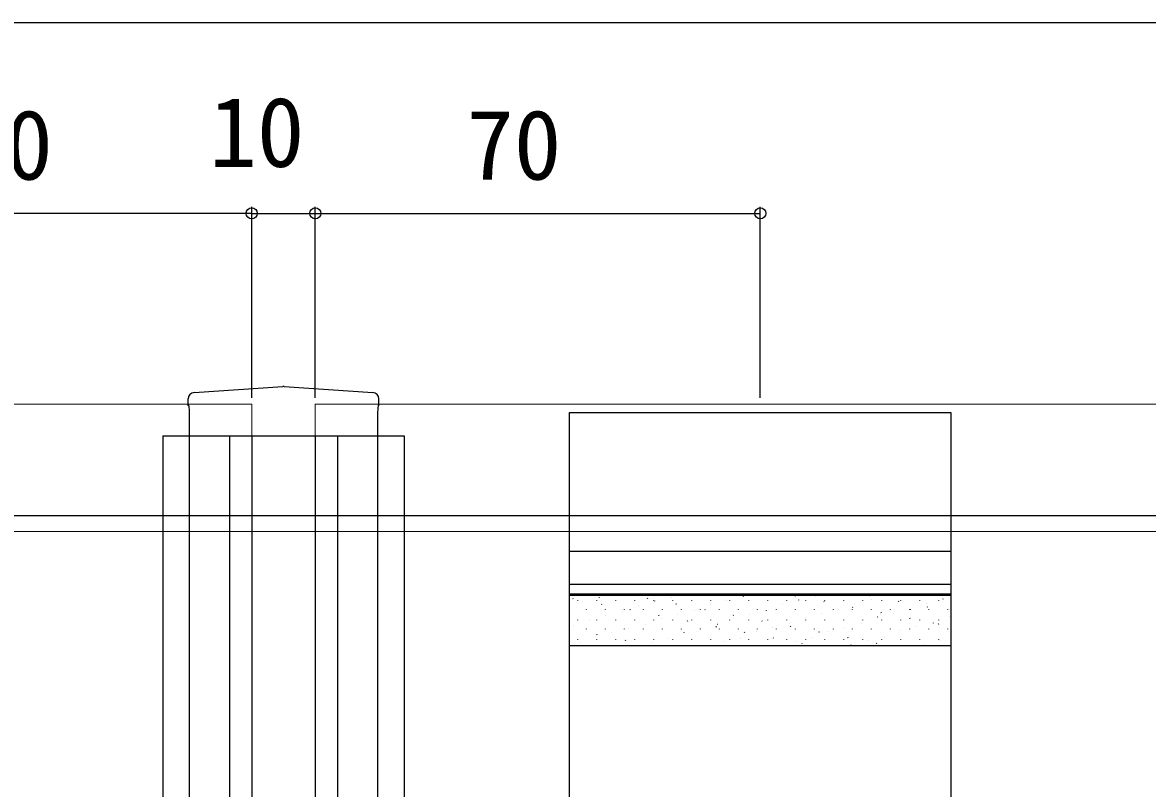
# Model space of a CAD drawing. Units: millimetres, scale not verified. Extents: x -875 to 875, y -1300 to 1292.
# Drawn here: x 168.9 to 345.9, y 937.8 to 1058.3 of the extents above; entities that cross this region are included whole.
import ezdxf
from ezdxf.enums import TextEntityAlignment as Align

# ---------------------------------------------------------------- set-up
doc = ezdxf.new("R2010")
doc.units = ezdxf.units.MM
doc.header["$LTSCALE"] = 8
doc.layers.add('0-4_YKK_12', color=2, linetype='Continuous', lineweight=18)
for name, color, linetype in [('0-5_YKK_13', 4, 'Continuous'), ('0-7_YKK_D', 6, 'Continuous'), ('0-9_YSS_K', 3, 'Continuous')]:
    doc.layers.add(name, color=color, linetype=linetype)
doc.styles.add('ＭＳ ゴシック', font='')
doc.styles.get('ＭＳ ゴシック').set_extended_font_data('MS Gothic')

msp = doc.modelspace()

# ---------------------------------------------------------------- linework, layer by layer
at = {"layer": '0-4_YKK_12'}
for p, q in [((-295, 998.253), (195.152, 998.253)), ((195.152, 998.253), (205, 998.253)), ((224.848, 998.253), (215, 998.253)), ((224.848, 998.253), (826.228, 998.253)), ((700, 978.253), (-275, 978.253))]:
    msp.add_line(p, q, dxfattribs=at)
for points in [[(195.152, 798.253), (205, 798.253), (205, 998.253)], [(224.848, 798.253), (215, 798.253), (215, 998.253)]]:
    msp.add_lwpolyline(points, dxfattribs=at)
at = {"layer": '0-5_YKK_13'}
for p, q in [((195.933, 1000.079), (209.9, 1001.012)), ((210.1, 1001.012), (224.067, 1000.079)), ((225, 998.013), (225, 999.08)), ((225, 998.013), (224.93, 998.083)), ((195.232, 994.224), (195.232, 995.588)), ((224.768, 995.588), (224.768, 994.224)), ((191, 993.253), (229, 993.253)), ((191, 993.253), (191, 803.253)), ((195.232, 962.322), (195.232, 994.224)), ((201.5, 993.253), (201.5, 803.253)), ((205, 993.253), (205, 803.253)), ((215, 993.253), (215, 803.253)), ((218.5, 993.253), (218.5, 803.253)), ((224.768, 994.224), (224.768, 962.322)), ((229, 993.253), (229, 803.253)), ((255, 975.153), (315, 975.153)), ((255, 969.957), (315, 969.957)), ((255, 968.429), (315, 968.429)), ((255, 960.269), (255, 968.429)), ((255, 968.242), (315, 968.242)), ((290.56, 968.053), (290.505, 968.136)), ((302.29, 968.089), (302.234, 968.172)), ((305.058, 968.141), (305.055, 968.15)), ((255.575, 967.636), (255.52, 967.72)), ((256.299, 967.345), (256.299, 967.395)), ((257.083, 967.235), (257.079, 967.245)), ((259.289, 967.345), (259.289, 967.395)), ((259.712, 967.834), (259.708, 967.843)), ((260.079, 966.752), (260.023, 966.835)), ((262.279, 967.345), (262.279, 967.395)), ((265.269, 967.345), (265.269, 967.395)), ((265.807, 966.666), (265.804, 966.675)), ((267.305, 967.672), (267.25, 967.756)), ((268.259, 967.345), (268.259, 967.395)), ((268.419, 967.312), (268.416, 967.321)), ((271.048, 967.911), (271.045, 967.92)), ((271.249, 967.345), (271.249, 967.395)), ((271.808, 966.788), (271.753, 966.871)), ((274.239, 967.345), (274.239, 967.395)), ((277.144, 966.742), (277.141, 966.752)), ((277.229, 967.345), (277.229, 967.395)), ((279.756, 967.388), (279.753, 967.398)), ((280.219, 967.345), (280.219, 967.395)), ((282.385, 967.987), (282.382, 967.997)), ((283.209, 967.345), (283.209, 967.395)), ((286.199, 967.345), (286.199, 967.395)), ((288.481, 966.819), (288.477, 966.829)), ((289.189, 967.345), (289.189, 967.395)), ((291.093, 967.465), (291.089, 967.475)), ((292.179, 967.345), (292.179, 967.395)), ((293.722, 968.064), (293.718, 968.073)), ((295.063, 967.168), (295.008, 967.252)), ((295.169, 967.345), (295.169, 967.395)), ((298.159, 967.345), (298.159, 967.395)), ((299.566, 966.284), (299.511, 966.367)), ((299.817, 966.896), (299.814, 966.905)), ((301.149, 967.345), (301.149, 967.395)), ((302.429, 967.542), (302.426, 967.551)), ((304.139, 967.345), (304.139, 967.395)), ((306.793, 967.204), (306.738, 967.288)), ((307.129, 967.345), (307.129, 967.395)), ((310.119, 967.345), (310.119, 967.395)), ((311.154, 966.972), (311.151, 966.982)), ((311.296, 966.32), (311.241, 966.403)), ((313.109, 967.345), (313.109, 967.395)), ((313.766, 967.618), (313.763, 967.628)), ((257.674, 965.92), (257.674, 965.97)), ((260.664, 965.92), (260.664, 965.97)), ((260.683, 965.091), (260.68, 965.1)), ((263.312, 965.69), (263.309, 965.699)), ((263.654, 965.92), (263.654, 965.97)), ((264.582, 965.867), (264.527, 965.951)), ((266.644, 965.92), (266.644, 965.97)), ((269.085, 964.983), (269.03, 965.066)), ((269.634, 965.92), (269.634, 965.97)), ((272.02, 965.168), (272.016, 965.177)), ((272.624, 965.92), (272.624, 965.97)), ((274.649, 965.767), (274.645, 965.776)), ((275.614, 965.92), (275.614, 965.97)), ((276.311, 965.903), (276.256, 965.987)), ((278.604, 965.92), (278.604, 965.97)), ((280.744, 964.598), (280.741, 964.608)), ((280.815, 965.019), (280.759, 965.102)), ((281.594, 965.92), (281.594, 965.97)), ((283.356, 965.244), (283.353, 965.254)), ((284.584, 965.92), (284.584, 965.97)), ((285.985, 965.843), (285.982, 965.853)), ((287.574, 965.92), (287.574, 965.97)), ((290.564, 965.92), (290.564, 965.97)), ((292.081, 964.675), (292.077, 964.684)), ((293.554, 965.92), (293.554, 965.97)), ((294.693, 965.321), (294.69, 965.33)), ((296.544, 965.92), (296.544, 965.97)), ((297.322, 965.92), (297.319, 965.929)), ((299.534, 965.92), (299.534, 965.97)), ((302.524, 965.92), (302.524, 965.97)), ((303.417, 964.752), (303.414, 964.761)), ((304.07, 965.399), (304.014, 965.483)), ((305.514, 965.92), (305.514, 965.97)), ((306.03, 965.398), (306.026, 965.407)), ((308.504, 965.92), (308.504, 965.97)), ((308.573, 964.515), (308.518, 964.598)), ((308.659, 965.996), (308.655, 966.006)), ((311.494, 965.92), (311.494, 965.97)), ((314.484, 965.92), (314.484, 965.97)), ((314.754, 964.828), (314.751, 964.838)), ((255.575, 963.469), (255.572, 963.478)), ((256.299, 964.305), (256.299, 964.355)), ((257.674, 962.88), (257.674, 962.93)), ((258.071, 964.445), (258.067, 964.454)), ((259.289, 964.305), (259.289, 964.355)), ((260.664, 962.88), (260.664, 962.93)), ((262.279, 964.305), (262.279, 964.355)), ((263.654, 962.88), (263.654, 962.93)), ((264.283, 962.947), (264.28, 962.956)), ((265.269, 964.305), (265.269, 964.355)), ((266.644, 962.88), (266.644, 962.93)), ((266.912, 963.546), (266.909, 963.555)), ((268.259, 964.305), (268.259, 964.355)), ((269.407, 964.522), (269.404, 964.531)), ((269.634, 962.88), (269.634, 962.93)), ((271.249, 964.305), (271.249, 964.355)), ((272.624, 962.88), (272.624, 962.93)), ((273.588, 964.098), (273.533, 964.182)), ((274.239, 964.305), (274.239, 964.355)), ((275.614, 962.88), (275.614, 962.93)), ((275.62, 963.023), (275.617, 963.033)), ((277.229, 964.305), (277.229, 964.355)), ((278.091, 963.214), (278.036, 963.297)), ((278.249, 963.622), (278.245, 963.632)), ((278.604, 962.88), (278.604, 962.93)), ((280.219, 964.305), (280.219, 964.355)), ((281.594, 962.88), (281.594, 962.93)), ((283.209, 964.305), (283.209, 964.355)), ((284.584, 962.88), (284.584, 962.93)), ((285.318, 964.134), (285.263, 964.218)), ((286.199, 964.305), (286.199, 964.355)), ((286.957, 963.1), (286.953, 963.109)), ((287.574, 962.88), (287.574, 962.93)), ((289.189, 964.305), (289.189, 964.355)), ((289.585, 963.699), (289.582, 963.708)), ((289.821, 963.25), (289.766, 963.333)), ((290.564, 962.88), (290.564, 962.93)), ((292.179, 964.305), (292.179, 964.355)), ((293.554, 962.88), (293.554, 962.93)), ((295.169, 964.305), (295.169, 964.355)), ((296.544, 962.88), (296.544, 962.93)), ((298.159, 964.305), (298.159, 964.355)), ((298.293, 963.177), (298.29, 963.186)), ((299.534, 962.88), (299.534, 962.93)), ((300.922, 963.776), (300.919, 963.785)), ((301.149, 964.305), (301.149, 964.355)), ((302.524, 962.88), (302.524, 962.93)), ((304.139, 964.305), (304.139, 964.355)), ((305.514, 962.88), (305.514, 962.93)), ((307.129, 964.305), (307.129, 964.355)), ((308.504, 962.88), (308.504, 962.93)), ((309.63, 963.253), (309.627, 963.263)), ((310.119, 964.305), (310.119, 964.355)), ((311.494, 962.88), (311.494, 962.93)), ((312.259, 963.852), (312.255, 963.862)), ((313.076, 963.63), (313.021, 963.714)), ((313.109, 964.305), (313.109, 964.355)), ((314.484, 962.88), (314.484, 962.93)), ((195.232, 799.434), (195.232, 962.322)), ((224.768, 962.322), (224.768, 799.434)), ((256.299, 961.265), (256.299, 961.315)), ((259.176, 961.325), (259.172, 961.334)), ((259.34, 961.949), (259.284, 962.032)), ((259.289, 961.265), (259.289, 961.315)), ((261.671, 962.301), (261.668, 962.31)), ((262.279, 961.265), (262.279, 961.315)), ((263.843, 961.065), (263.788, 961.148)), ((265.269, 961.265), (265.269, 961.315)), ((268.259, 961.265), (268.259, 961.315)), ((270.512, 961.401), (270.509, 961.411)), ((271.249, 961.265), (271.249, 961.315)), ((273.008, 962.377), (273.004, 962.387)), ((274.239, 961.265), (274.239, 961.315)), ((277.229, 961.265), (277.229, 961.315)), ((280.219, 961.265), (280.219, 961.315)), ((281.849, 961.478), (281.846, 961.488)), ((282.595, 962.33), (282.539, 962.413)), ((283.209, 961.265), (283.209, 961.315)), ((284.344, 962.454), (284.341, 962.463)), ((286.199, 961.265), (286.199, 961.315)), ((287.098, 961.445), (287.043, 961.529)), ((289.189, 961.265), (289.189, 961.315)), ((292.179, 961.265), (292.179, 961.315)), ((293.186, 961.555), (293.182, 961.564)), ((294.324, 962.366), (294.269, 962.449)), ((295.169, 961.265), (295.169, 961.315)), ((295.681, 962.531), (295.678, 962.54)), ((298.159, 961.265), (298.159, 961.315)), ((298.827, 961.481), (298.772, 961.565)), ((301.149, 961.265), (301.149, 961.315)), ((301.893, 961.033), (301.89, 961.042)), ((304.139, 961.265), (304.139, 961.315)), ((304.522, 961.631), (304.519, 961.641)), ((307.018, 962.607), (307.014, 962.617)), ((307.129, 961.265), (307.129, 961.315)), ((310.119, 961.265), (310.119, 961.315)), ((313.109, 961.265), (313.109, 961.315)), ((313.23, 961.109), (313.227, 961.119)), ((256.547, 960.726), (256.543, 960.735)), ((267.883, 960.803), (267.88, 960.812)), ((279.22, 960.879), (279.217, 960.889)), ((287.945, 960.31), (287.941, 960.319)), ((290.557, 960.956), (290.553, 960.965)), ((291.601, 960.561), (291.546, 960.644)), ((299.281, 960.387), (299.278, 960.396)), ((303.331, 960.597), (303.275, 960.68)), ((310.618, 960.463), (310.615, 960.473))]:
    msp.add_line(p, q, dxfattribs=at)
for points in [[(195.07, 998.083), (195, 998.013), (195, 999.08)], [(315, 968.429), (315, 960.269), (255, 960.269)]]:
    msp.add_lwpolyline(points, dxfattribs=at)
msp.add_lwpolyline([(315, 996.953), (315, 799.553), (255, 799.553), (255, 996.953)], close=True, dxfattribs=at)
for centre, radius, start, end in [((196, 999.081), 1, 93.92097, 179.90086), ((210, 999.518), 1.497, 86.17879, 93.82121), ((224, 999.081), 1, 0.09914, 86.07903)]:
    msp.add_arc(centre, radius, start, end, dxfattribs=at)
for centre, major_axis, ratio, start_param, end_param in [((196, 999.581), (1, 0.045), 0.500748, 1.6150626, 1.6169307), ((224, 999.581), (1, -0.045), 0.500748, 1.524662, 1.52653), ((196, 1000.08), (-0.85, -1.378), 0.382284, 5.7248997, 5.7284899), ((224, 1000.08), (0.85, -1.378), 0.382284, 0.5546954, 0.5582856), ((195.08, 995.588), (0, -2.5), 0.061163, 1.5707963, 3.2026792), ((224.92, 995.588), (0, -2.5), 0.061163, 3.0805061, 4.712389)]:
    msp.add_ellipse(centre, major_axis=major_axis, ratio=ratio, start_param=start_param, end_param=end_param, dxfattribs=at)
at = {"layer": '0-7_YKK_D'}
for p, q in [((55, 1058.253), (405, 1058.253)), ((205, 999.253), (205, 1029.253)), ((205, 999.253), (205, 1029.253)), ((215, 999.253), (215, 1029.253)), ((215, 999.253), (215, 1029.253)), ((285, 999.253), (285, 1029.253)), ((205, 1028.253), (135, 1028.253)), ((205, 1028.253), (215, 1028.253)), ((215, 1028.253), (285, 1028.253))]:
    msp.add_line(p, q, dxfattribs=at)
for centre in [(205, 1028.253), (205, 1028.253), (215, 1028.253), (215, 1028.253), (285, 1028.253)]:
    msp.add_circle(centre, 0.875, dxfattribs=at)
at = {"layer": '0-9_YSS_K'}
msp.add_line((-277.5, 980.753), (826.228, 980.753), dxfattribs=at)

# ---------------------------------------------------------------- texts
at = {"layer": '0-7_YKK_D', "style": 'ＭＳ ゴシック'}
for s, p in [('10', (198.324, 1032.253)), ('70', (158.75, 1030.253)), ('70', (238.75, 1030.253))]:
    msp.add_text(s, height=11, dxfattribs=at).set_placement(p, align=Align.BOTTOM_LEFT)

doc.saveas('drawing.dxf')
